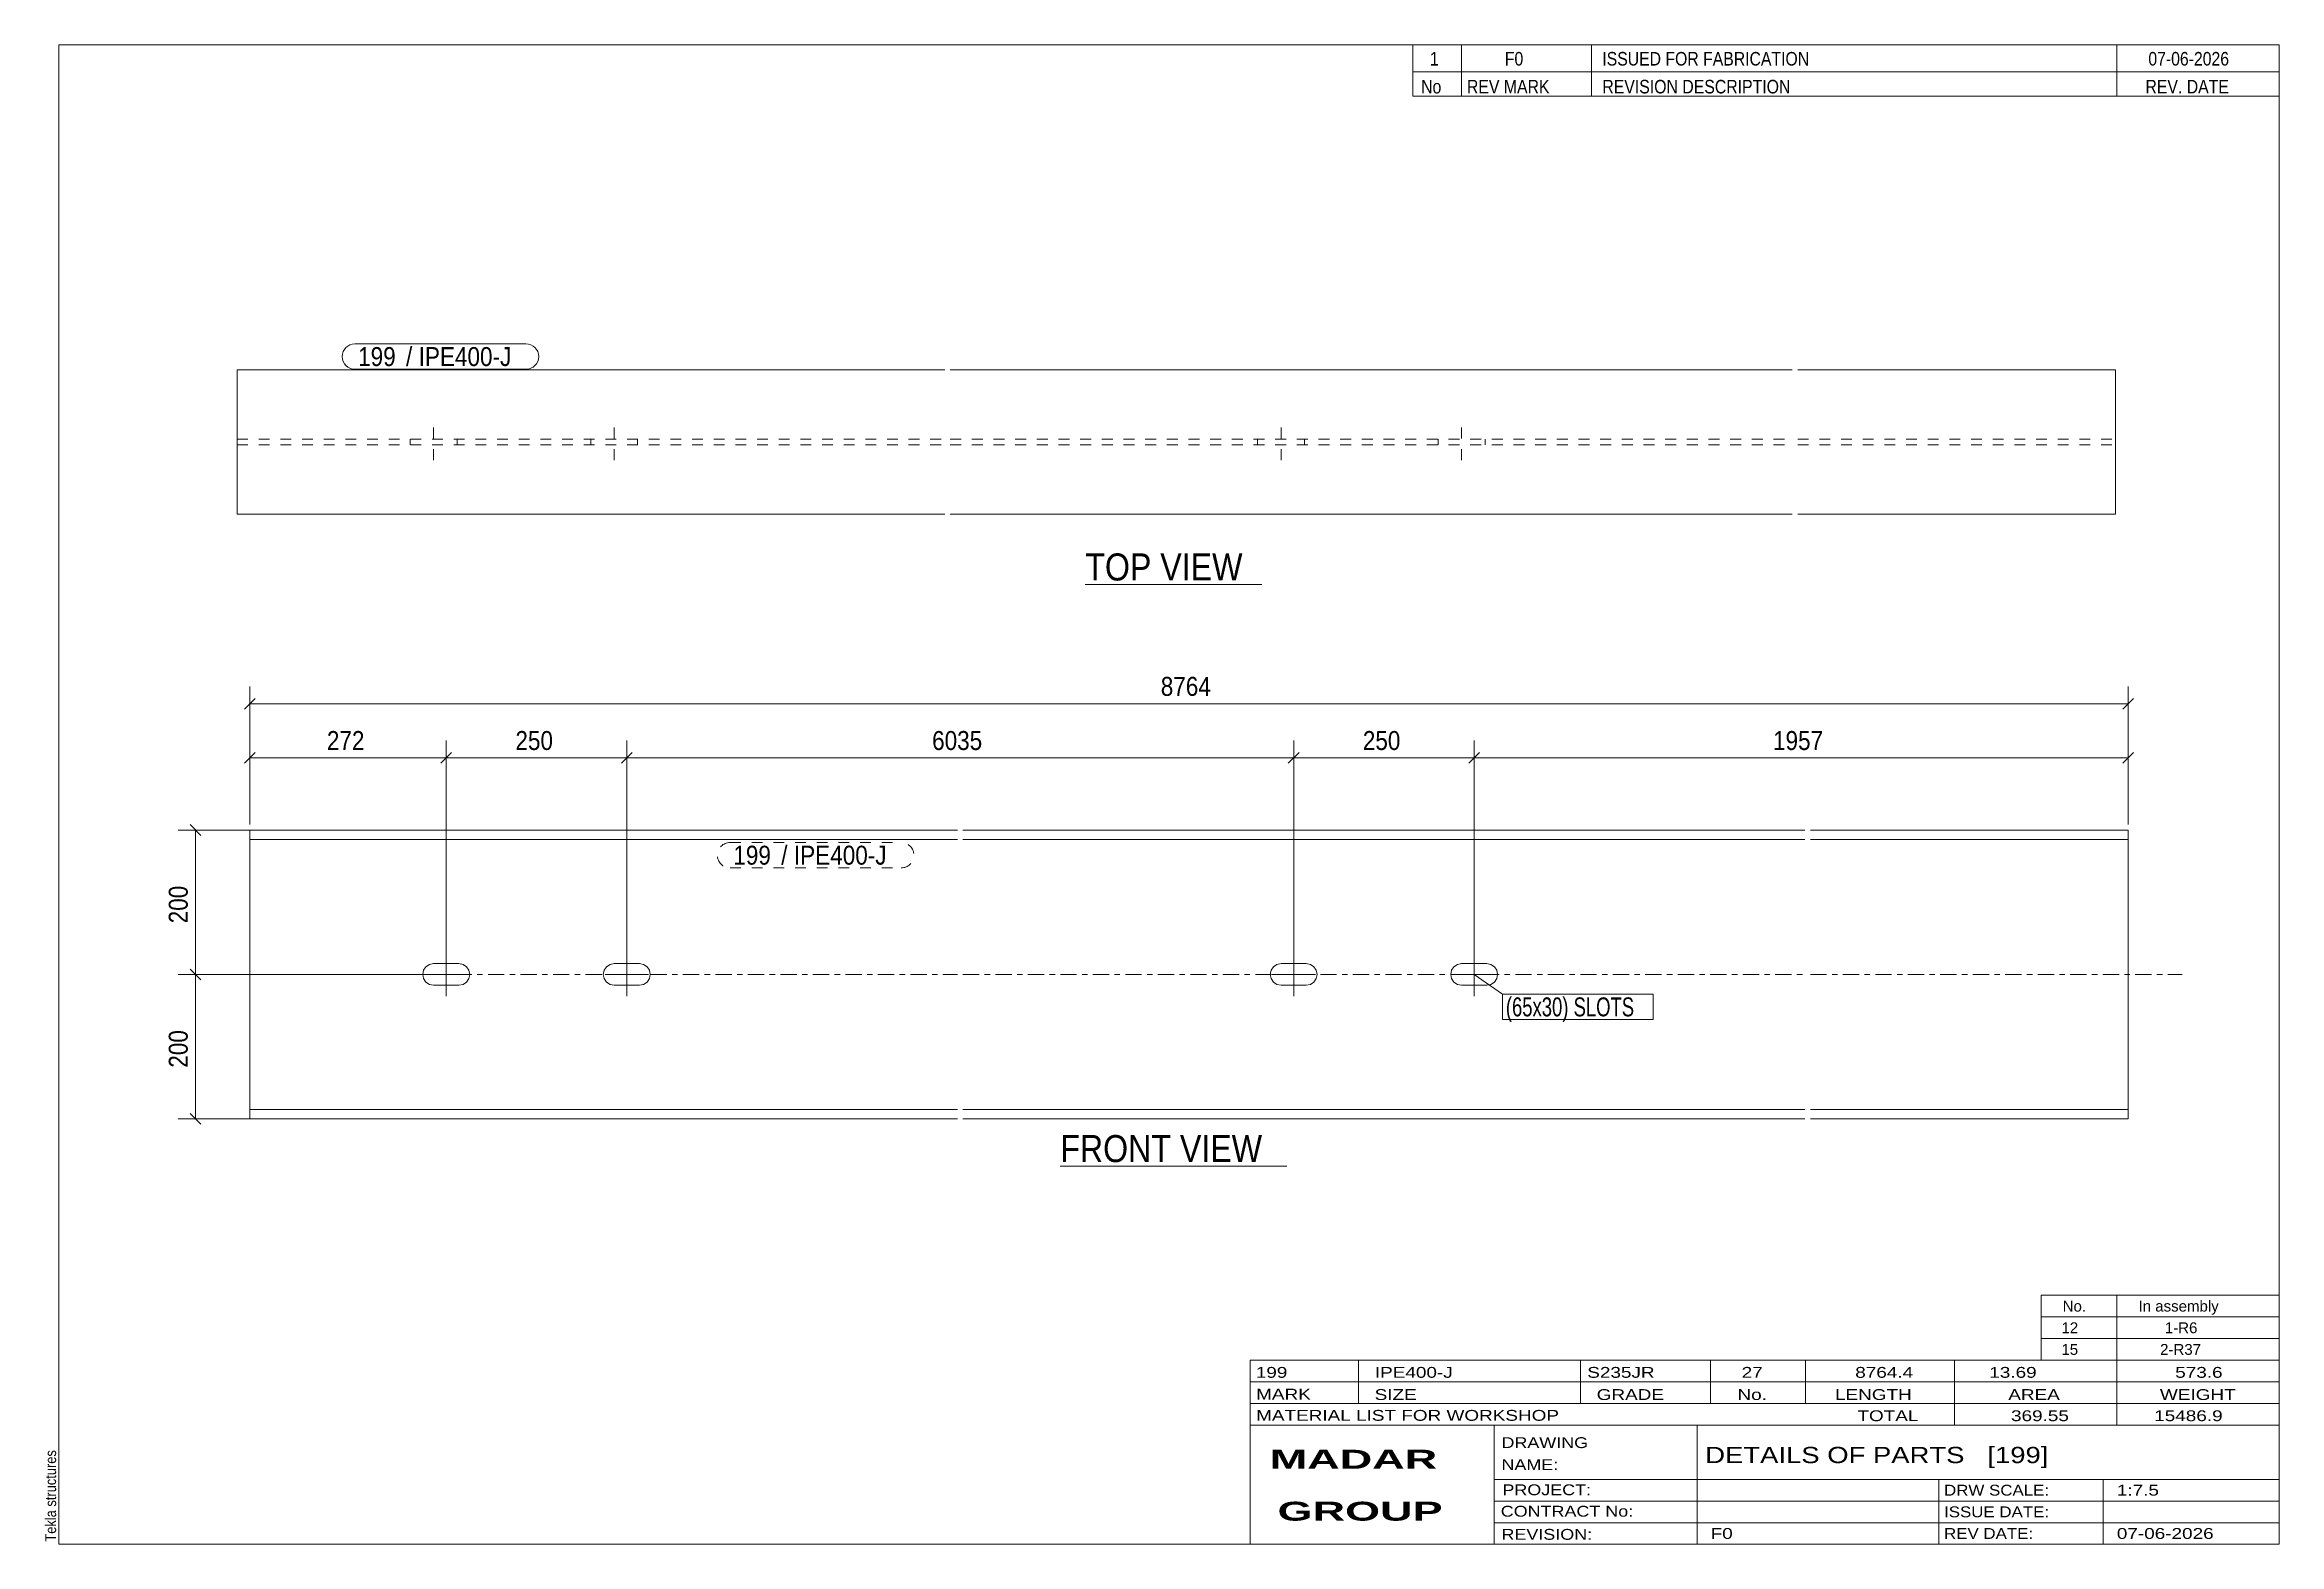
# Model space of a CAD drawing. Header units: millimetres. Extents: x 2 to 415, y 5 to 282.
import ezdxf

# ---------------------------------------------------------------- set-up
doc = ezdxf.new("R2010")
doc.units = ezdxf.units.MM
for name, pattern in [('XKITLINE00', [0]), ('XKITLINE02', [4, 2, -2]), ('XKITLINE03', [6, 3, -1, 1, -1])]:
    doc.linetypes.add(name, pattern=pattern)
for name, color, linetype, lineweight in [('Bolt', 3, 'Continuous', 0), ('BoltMark', 7, 'Continuous', 0), ('Dimensions', 7, 'Continuous', 0), ('DrawingSheet', 5, 'Continuous', 0), ('OtherObjectType', 7, 'Continuous', 0), ('Part', 2, 'Continuous', 0), ('PartMark', 7, 'Continuous', 0)]:
    doc.layers.add(name, color=color, linetype=linetype, lineweight=lineweight)
doc.styles.add('ARIAL', font='ARIAL.TTF')
doc.styles.add('ARIAL_BOLD', font='ARIALBD.TTF')
doc.styles.add('ARIAL_NARROW', font='ARIALN.TTF')

# ---------------------------------------------------------------- blocks, each defined once
blk = doc.blocks.new('*A1')
at = {"layer": 'Bolt', "color": 3, "linetype": 'XKITLINE00', "lineweight": 0}
for p, q in [((72.36, 111.04), (72.79, 111.69)), ((72.79, 111.69), (73.44, 112.12)), ((73.44, 112.12), (74.21, 112.27)), ((74.21, 112.27), (78.87, 112.27)), ((76.54, 114.27), (76.54, 106.27)), ((78.87, 112.27), (79.64, 112.12)), ((79.64, 112.12), (80.29, 111.69)), ((80.29, 111.69), (80.72, 111.04)), ((105.69, 111.04), (106.13, 111.69)), ((106.13, 111.69), (106.78, 112.12)), ((106.78, 112.12), (107.54, 112.27)), ((107.54, 112.27), (112.21, 112.27)), ((109.87, 114.27), (109.87, 106.27)), ((112.21, 112.27), (112.97, 112.12)), ((112.97, 112.12), (113.62, 111.69)), ((113.62, 111.69), (114.06, 111.04)), ((228.83, 111.04), (229.26, 111.69)), ((229.26, 111.69), (229.91, 112.12)), ((229.91, 112.12), (230.67, 112.27)), ((230.67, 112.27), (235.34, 112.27)), ((233.01, 114.27), (233.01, 106.27)), ((235.34, 112.27), (236.11, 112.12)), ((236.11, 112.12), (236.76, 111.69)), ((236.76, 111.69), (237.19, 111.04)), ((262.16, 111.04), (262.59, 111.69)), ((262.59, 111.69), (263.24, 112.12)), ((263.24, 112.12), (264.01, 112.27)), ((264.01, 112.27), (268.67, 112.27)), ((266.34, 114.27), (266.34, 106.27)), ((268.67, 112.27), (269.44, 112.12)), ((269.44, 112.12), (270.09, 111.69)), ((270.09, 111.69), (270.52, 111.04)), ((72.21, 110.27), (72.36, 111.04)), ((72.36, 109.51), (72.21, 110.27)), ((72.21, 110.27), (72.21, 110.27)), ((72.79, 108.86), (72.36, 109.51)), ((80.54, 110.27), (72.54, 110.27)), ((73.44, 108.42), (72.79, 108.86)), ((74.21, 108.27), (73.44, 108.42)), ((78.87, 108.27), (74.21, 108.27)), ((79.64, 108.42), (78.87, 108.27)), ((80.29, 108.86), (79.64, 108.42)), ((80.72, 109.51), (80.29, 108.86)), ((80.72, 111.04), (80.87, 110.27)), ((80.87, 110.27), (80.72, 109.51)), ((80.87, 110.27), (80.87, 110.27)), ((105.54, 110.27), (105.69, 111.04)), ((105.69, 109.51), (105.54, 110.27)), ((105.54, 110.27), (105.54, 110.27)), ((106.13, 108.86), (105.69, 109.51)), ((113.87, 110.27), (105.87, 110.27)), ((106.78, 108.42), (106.13, 108.86)), ((107.54, 108.27), (106.78, 108.42)), ((112.21, 108.27), (107.54, 108.27)), ((112.97, 108.42), (112.21, 108.27)), ((113.62, 108.86), (112.97, 108.42)), ((114.06, 109.51), (113.62, 108.86)), ((114.06, 111.04), (114.21, 110.27)), ((114.21, 110.27), (114.06, 109.51)), ((114.21, 110.27), (114.21, 110.27)), ((228.67, 110.27), (228.83, 111.04)), ((228.83, 109.51), (228.67, 110.27)), ((228.67, 110.27), (228.67, 110.27)), ((229.26, 108.86), (228.83, 109.51)), ((237.01, 110.27), (229.01, 110.27)), ((229.91, 108.42), (229.26, 108.86)), ((230.67, 108.27), (229.91, 108.42)), ((235.34, 108.27), (230.67, 108.27)), ((236.11, 108.42), (235.34, 108.27)), ((236.76, 108.86), (236.11, 108.42)), ((237.19, 109.51), (236.76, 108.86)), ((237.19, 111.04), (237.34, 110.27)), ((237.34, 110.27), (237.19, 109.51)), ((237.34, 110.27), (237.34, 110.27)), ((262.01, 110.27), (262.16, 111.04)), ((262.16, 109.51), (262.01, 110.27)), ((262.01, 110.27), (262.01, 110.27)), ((262.59, 108.86), (262.16, 109.51)), ((270.34, 110.27), (262.34, 110.27)), ((263.24, 108.42), (262.59, 108.86)), ((264.01, 108.27), (263.24, 108.42)), ((268.67, 108.27), (264.01, 108.27)), ((269.44, 108.42), (268.67, 108.27)), ((270.09, 108.86), (269.44, 108.42)), ((270.52, 109.51), (270.09, 108.86)), ((270.52, 111.04), (270.67, 110.27)), ((270.67, 110.27), (270.52, 109.51)), ((270.67, 110.27), (270.67, 110.27))]:
    blk.add_line(p, q, dxfattribs=at)
blk = doc.blocks.new('*A2')
at = {"layer": 'Part', "color": 2, "linetype": 'XKITLINE00', "lineweight": 0}
for p, q in [((40.25, 136.94), (40.25, 83.6)), ((170.94, 136.94), (40.25, 136.94)), ((327.41, 136.94), (171.94, 136.94)), ((387.07, 136.94), (328.41, 136.94)), ((387.07, 136.94), (387.07, 133.47)), ((170.94, 135.2), (40.25, 135.2)), ((327.41, 135.2), (171.94, 135.2)), ((387.07, 135.2), (328.41, 135.2)), ((387.07, 133.47), (387.07, 87.07)), ((387.07, 87.07), (387.07, 85.34)), ((170.94, 85.34), (40.25, 85.34)), ((170.94, 83.6), (40.25, 83.6)), ((327.41, 85.34), (171.94, 85.34)), ((327.41, 83.6), (171.94, 83.6)), ((387.07, 85.34), (328.41, 85.34)), ((387.07, 83.6), (328.41, 83.6)), ((387.07, 85.34), (387.07, 83.6))]:
    blk.add_line(p, q, dxfattribs=at)
at = {"layer": 'Part', "color": 7, "linetype": 'XKITLINE03', "lineweight": 0}
for p, q in [((30.25, 110.27), (170.94, 110.27)), ((171.94, 110.27), (327.41, 110.27)), ((328.41, 110.27), (397.07, 110.27))]:
    blk.add_line(p, q, dxfattribs=at)
at = {"layer": 'Part', "color": 7, "linetype": 'XKITLINE02', "lineweight": 0}
for p, q in [((387.07, 85.47), (387.07, 86.41)), ((387.07, 85.34), (387.07, 85.47))]:
    blk.add_line(p, q, dxfattribs=at)
blk = doc.blocks.new('*A3')
at = {"layer": 'Bolt', "color": 3, "linetype": 'XKITLINE02', "lineweight": 0}
for p, q in [((74.21, 205.27), (74.21, 211.94)), ((107.55, 205.27), (107.55, 211.94)), ((230.68, 205.27), (230.68, 211.94)), ((264.01, 205.27), (264.01, 211.94)), ((69.88, 209.14), (69.88, 208.07)), ((78.55, 209.14), (78.55, 208.07)), ((103.21, 209.14), (103.21, 208.07)), ((111.88, 209.14), (111.88, 208.07)), ((226.35, 209.14), (226.35, 208.07)), ((235.01, 209.14), (235.01, 208.07)), ((259.68, 209.14), (259.68, 208.07)), ((268.35, 209.14), (268.35, 208.07))]:
    blk.add_line(p, q, dxfattribs=at)
blk = doc.blocks.new('*A4')
at = {"layer": 'Part', "color": 2, "linetype": 'XKITLINE00', "lineweight": 0}
for p, q in [((37.92, 221.94), (168.61, 221.94)), ((37.92, 195.27), (37.92, 221.94)), ((169.61, 221.94), (325.08, 221.94)), ((326.08, 221.94), (384.75, 221.94)), ((384.75, 221.94), (384.75, 195.27)), ((168.61, 195.27), (37.92, 195.27)), ((325.08, 195.27), (169.61, 195.27)), ((384.75, 195.27), (326.08, 195.27))]:
    blk.add_line(p, q, dxfattribs=at)
at = {"layer": 'Part', "color": 7, "linetype": 'XKITLINE02', "lineweight": 0}
for p, q in [((37.92, 209.14), (168.61, 209.14)), ((37.92, 208.07), (168.61, 208.07)), ((169.61, 209.14), (325.08, 209.14)), ((169.61, 208.07), (325.08, 208.07)), ((326.08, 209.14), (384.75, 209.14)), ((326.08, 208.07), (384.75, 208.07))]:
    blk.add_line(p, q, dxfattribs=at)
blk = doc.blocks.new('*A5')
at = {"layer": 'DrawingSheet', "color": 5, "linetype": 'XKITLINE00', "lineweight": 0}
for p, q in [((415, 282), (5, 282)), ((5, 282), (5, 5)), ((415, 5), (415, 282)), ((5, 5), (415, 5))]:
    blk.add_line(p, q, dxfattribs=at)
at = {"layer": 'DrawingSheet', "color": 5, "style": 'ARIAL', "width": 0.85}
blk.add_text('Tekla structures', height=2, rotation=90, dxfattribs=at).set_placement((4.5, 5.5))
blk = doc.blocks.new('*A6')
at = {"layer": 'OtherObjectType', "color": 7, "linetype": 'XKITLINE00', "lineweight": 0}
for p, q in [((371, 51), (415, 51)), ((371, 47), (371, 51)), ((385, 47), (385, 51)), ((415, 47), (415, 51)), ((371, 47), (415, 47)), ((371, 43), (371, 47)), ((385, 43), (385, 47)), ((415, 43), (415, 47)), ((371, 43), (415, 43)), ((371, 39), (371, 43)), ((385, 39), (385, 43)), ((415, 39), (415, 43)), ((371, 39), (415, 39))]:
    blk.add_line(p, q, dxfattribs=at)
at = {"layer": 'OtherObjectType', "color": 7, "style": 'ARIAL_NARROW', "width": 1.211571}
for s, p in [('No.', (375, 48)), ('In assembly', (389, 48)), ('12', (374.77, 44)), ('1-R6', (393.86, 44)), ('15', (374.77, 40)), ('2-R37', (392.99, 40))]:
    blk.add_text(s, height=2, dxfattribs=at).set_placement(p)
blk = doc.blocks.new('*A7')
at = {"layer": 'OtherObjectType', "color": 7, "linetype": 'XKITLINE00', "lineweight": 0}
for p, q in [((255, 282), (415, 282)), ((415, 282), (255, 282)), ((255, 282), (255, 277)), ((264, 282), (264, 277)), ((288, 282), (288, 277)), ((385, 282), (385, 277)), ((415, 282), (415, 277)), ((255, 277), (415, 277)), ((255, 277), (255, 272.5)), ((255, 277), (415, 277)), ((264, 277), (264, 272.5)), ((288, 277), (288, 272.5)), ((385, 277), (385, 272.5)), ((415, 277), (415, 272.5)), ((415, 272.5), (255, 272.5))]:
    blk.add_line(p, q, dxfattribs=at)
at = {"layer": 'OtherObjectType', "color": 7, "style": 'ARIAL_NARROW'}
for s, width, p in [('1', 1.017001, (258.16, 278.15)), ('F0', 1.017001, (272, 278.15)), ('ISSUED FOR FABRICATION', 1.017001, (290, 278.15)), ('07-06-2026', 1.017001, (390.82, 278.15)), ('No', 1.02, (256.54, 273)), ('REV MARK', 1.02, (265, 273)), ('REVISION DESCRIPTION', 1.02, (290, 273)), ('REV. DATE', 1.02, (390.28, 273))]:
    blk.add_text(s, height=2.5, dxfattribs=dict(at, width=width)).set_placement(p)
blk = doc.blocks.new('*A8')
at = {"layer": 'OtherObjectType', "color": 7, "linetype": 'XKITLINE00', "lineweight": 0}
for p, q in [((225, 39), (415, 39)), ((225, 39), (225, 35)), ((225, 39), (415, 39)), ((245, 35), (245, 39)), ((286, 35), (286, 39)), ((310, 35), (310, 39)), ((327.5, 35), (327.5, 39)), ((355, 35), (355, 39)), ((385, 35), (385, 39)), ((415, 35), (415, 39)), ((225, 35), (415, 35)), ((225, 35), (225, 5)), ((225, 35), (415, 35)), ((245, 31), (245, 35)), ((286, 31), (286, 35)), ((310, 31), (310, 35)), ((327.5, 31), (327.5, 35)), ((355, 31), (355, 35)), ((385, 31), (385, 35)), ((415, 31), (415, 35)), ((225, 31), (415, 31)), ((355, 27), (355, 31)), ((385, 27), (385, 31)), ((415, 27), (415, 31)), ((225, 27), (415, 27)), ((270, 21), (270, 27)), ((307.5, 17), (307.5, 27)), ((415, 21), (415, 27)), ((270, 21), (270, 5)), ((415, 17), (415, 21)), ((270, 17), (415, 17)), ((307.5, 5), (307.5, 17)), ((352.16, 13), (352.16, 17)), ((382.5, 5), (382.5, 17)), ((415, 13), (415, 17)), ((270, 13), (415, 13)), ((352.16, 5), (352.16, 13)), ((415, 9), (415, 13)), ((270, 9), (415, 9)), ((415, 5), (415, 9)), ((225, 5), (415, 5)), ((262.5, 5), (415, 5))]:
    blk.add_line(p, q, dxfattribs=at)
at = {"layer": 'OtherObjectType', "color": 7, "style": 'ARIAL_NARROW'}
for s, height, width, p in [('199', 2, 1.525501, (226.01, 35.76)), ('IPE400-J', 2, 1.525501, (248, 35.76)), ('S235JR', 2, 1.525501, (287.22, 35.76)), ('27', 2, 1.525501, (315.73, 35.76)), ('8764.4', 2, 1.525501, (336.7, 35.76)), ('13.69', 2, 1.525501, (361.45, 35.76)), ('573.6', 2, 1.525501, (395.78, 35.76)), ('MARK', 2, 1.525501, (226.08, 31.73)), ('SIZE', 2, 1.525501, (247.96, 31.66)), ('GRADE', 2, 1.525501, (288.96, 31.66)), ('No.', 2, 1.525501, (314.96, 31.66)), ('LENGTH', 2, 1.525501, (332.96, 31.66)), ('AREA', 2, 1.525501, (364.96, 31.66)), ('WEIGHT', 2, 1.525501, (392.96, 31.66)), ('MATERIAL LIST FOR WORKSHOP', 2, 1.525501, (226.08, 27.82)), ('TOTAL', 2, 1.525501, (337.1, 27.75)), ('369.55', 2, 1.525501, (365.46, 27.75)), ('15486.9', 2, 1.525501, (391.9, 27.75)), ('DRAWING', 2, 1.445, (271.38, 22.78)), ('NAME:', 2, 1.445, (271.38, 18.72)), ('DETAILS OF PARTS   [199]', 3, 1.474651, (309, 20)), ('PROJECT:', 2, 1.445, (271.55, 14.07)), ('DRW SCALE:', 2, 1.36, (353.1, 14)), ('1:7.5', 2, 1.525501, (385, 14)), ('CONTRACT No:', 2, 1.445, (271.25, 10.11)), ('ISSUE DATE:', 2, 1.36, (353.1, 10)), ('REVISION:', 2, 1.445, (271.38, 5.84)), ('F0', 2, 1.525501, (310, 6)), ('REV DATE:', 2, 1.36, (353.1, 6)), ('07-06-2026', 2, 1.525501, (385, 6))]:
    blk.add_text(s, height=height, dxfattribs=dict(at, width=width)).set_placement(p)
at = {"layer": 'OtherObjectType', "color": 1, "style": 'ARIAL_BOLD', "width": 1.7}
for s, p in [('MADAR ', (228.58, 18.97)), ('GROUP', (230.03, 9.37))]:
    blk.add_text(s, height=3.5, dxfattribs=at).set_placement(p)
blk = doc.blocks.new('*A9')
at = {"layer": 'Dimensions', "color": 7, "linetype": 'XKITLINE00', "lineweight": 0}
for p, q in [((75.54, 110.27), (27.05, 110.27)), ((29.26, 111.26), (31.24, 109.28)), ((30.25, 83.6), (30.25, 110.27)), ((75.54, 83.6), (27.05, 83.6)), ((29.26, 84.59), (31.24, 82.61))]:
    blk.add_line(p, q, dxfattribs=at)
at = {"layer": 'Dimensions', "color": 3}
for p in [(30.25, 110.27), (30.25, 83.6)]:
    blk.add_point(p, dxfattribs=at)
at = {"layer": 'Dimensions', "color": 3, "style": 'ARIAL', "width": 0.85}
blk.add_text('200', height=3.5, rotation=90.0002, dxfattribs=at).set_placement((28.8, 93.04))
blk = doc.blocks.new('*A10')
at = {"layer": 'Dimensions', "color": 7, "linetype": 'XKITLINE00', "lineweight": 0}
for p, q in [((75.54, 136.94), (27.05, 136.94)), ((29.26, 137.93), (31.24, 135.95)), ((30.25, 110.27), (30.25, 136.94)), ((75.54, 110.27), (27.05, 110.27)), ((29.26, 111.26), (31.24, 109.28))]:
    blk.add_line(p, q, dxfattribs=at)
at = {"layer": 'Dimensions', "color": 3}
for p in [(30.25, 136.94), (30.25, 110.27)]:
    blk.add_point(p, dxfattribs=at)
at = {"layer": 'Dimensions', "color": 3, "style": 'ARIAL', "width": 0.85}
blk.add_text('200', height=3.5, rotation=90.0002, dxfattribs=at).set_placement((28.8, 119.71))
blk = doc.blocks.new('*A11')
at = {"layer": 'Dimensions', "color": 7, "linetype": 'XKITLINE00', "lineweight": 0}
for p, q in [((41.24, 161.26), (39.26, 159.28)), ((40.25, 137.94), (40.25, 163.47)), ((388.06, 161.26), (386.08, 159.28)), ((387.07, 137.94), (387.07, 163.47)), ((40.25, 160.27), (387.07, 160.27))]:
    blk.add_line(p, q, dxfattribs=at)
at = {"layer": 'Dimensions', "color": 3}
for p in [(40.25, 160.27), (387.07, 160.27)]:
    blk.add_point(p, dxfattribs=at)
at = {"layer": 'Dimensions', "color": 3, "style": 'ARIAL', "width": 0.85}
blk.add_text('8764', height=3.5, dxfattribs=at).set_placement((208.47, 161.72))
blk = doc.blocks.new('*A12')
at = {"layer": 'Dimensions', "color": 7, "linetype": 'XKITLINE00', "lineweight": 0}
for p, q in [((40.25, 137.94), (40.25, 153.47)), ((76.54, 111.27), (76.54, 153.47)), ((41.24, 151.26), (39.26, 149.28)), ((40.25, 150.27), (76.54, 150.27)), ((77.53, 151.26), (75.55, 149.28))]:
    blk.add_line(p, q, dxfattribs=at)
at = {"layer": 'Dimensions', "color": 3}
for p in [(40.25, 150.27), (76.54, 150.27)]:
    blk.add_point(p, dxfattribs=at)
at = {"layer": 'Dimensions', "color": 3, "style": 'ARIAL', "width": 0.85}
blk.add_text('272', height=3.5, dxfattribs=at).set_placement((54.5, 151.72))
blk = doc.blocks.new('*A13')
at = {"layer": 'Dimensions', "color": 7, "linetype": 'XKITLINE00', "lineweight": 0}
for p, q in [((76.54, 111.27), (76.54, 153.47)), ((109.87, 111.27), (109.87, 153.47)), ((77.53, 151.26), (75.55, 149.28)), ((76.54, 150.27), (109.87, 150.27)), ((110.86, 151.26), (108.88, 149.28))]:
    blk.add_line(p, q, dxfattribs=at)
at = {"layer": 'Dimensions', "color": 3}
for p in [(76.54, 150.27), (109.87, 150.27)]:
    blk.add_point(p, dxfattribs=at)
at = {"layer": 'Dimensions', "color": 3, "style": 'ARIAL', "width": 0.85}
blk.add_text('250', height=3.5, dxfattribs=at).set_placement((89.31, 151.72))
blk = doc.blocks.new('*A14')
at = {"layer": 'Dimensions', "color": 7, "linetype": 'XKITLINE00', "lineweight": 0}
for p, q in [((109.87, 111.27), (109.87, 153.47)), ((233.01, 111.27), (233.01, 153.47)), ((110.86, 151.26), (108.88, 149.28)), ((109.87, 150.27), (233.01, 150.27)), ((234, 151.26), (232.02, 149.28))]:
    blk.add_line(p, q, dxfattribs=at)
at = {"layer": 'Dimensions', "color": 3}
for p in [(109.87, 150.27), (233.01, 150.27)]:
    blk.add_point(p, dxfattribs=at)
at = {"layer": 'Dimensions', "color": 3, "style": 'ARIAL', "width": 0.85}
blk.add_text('6035', height=3.5, dxfattribs=at).set_placement((166.25, 151.72))
blk = doc.blocks.new('*A15')
at = {"layer": 'Dimensions', "color": 7, "linetype": 'XKITLINE00', "lineweight": 0}
for p, q in [((233.01, 111.27), (233.01, 153.47)), ((266.34, 111.27), (266.34, 153.47)), ((234, 151.26), (232.02, 149.28)), ((233.01, 150.27), (266.34, 150.27)), ((267.33, 151.26), (265.35, 149.28))]:
    blk.add_line(p, q, dxfattribs=at)
at = {"layer": 'Dimensions', "color": 3}
for p in [(233.01, 150.27), (266.34, 150.27)]:
    blk.add_point(p, dxfattribs=at)
at = {"layer": 'Dimensions', "color": 3, "style": 'ARIAL', "width": 0.85}
blk.add_text('250', height=3.5, dxfattribs=at).set_placement((245.78, 151.72))
blk = doc.blocks.new('*A16')
at = {"layer": 'Dimensions', "color": 7, "linetype": 'XKITLINE00', "lineweight": 0}
for p, q in [((266.34, 111.27), (266.34, 153.47)), ((387.07, 137.94), (387.07, 153.47)), ((267.33, 151.26), (265.35, 149.28)), ((266.34, 150.27), (387.07, 150.27)), ((388.06, 151.26), (386.08, 149.28))]:
    blk.add_line(p, q, dxfattribs=at)
at = {"layer": 'Dimensions', "color": 3}
for p in [(266.34, 150.27), (387.07, 150.27)]:
    blk.add_point(p, dxfattribs=at)
at = {"layer": 'Dimensions', "color": 3, "style": 'ARIAL', "width": 0.85}
blk.add_text('1957', height=3.5, dxfattribs=at).set_placement((321.52, 151.72))
blk = doc.blocks.new('*A17')
at = {"layer": 'BoltMark', "color": 7, "linetype": 'XKITLINE00', "lineweight": 0}
for p, q in [((266.34, 110.27), (271.59, 106.62)), ((271.59, 106.62), (299.37, 106.62)), ((271.59, 101.92), (271.59, 106.62)), ((299.37, 101.92), (299.37, 106.62)), ((271.59, 101.92), (299.37, 101.92))]:
    blk.add_line(p, q, dxfattribs=at)
at = {"layer": 'BoltMark', "color": 3, "style": 'ARIAL_NARROW', "width": 0.85}
blk.add_text('(65x30) SLOTS', height=3.5, dxfattribs=at).set_placement((272.19, 102.52))
blk = doc.blocks.new('*A18')
at = {"layer": 'PartMark', "color": 7, "linetype": 'XKITLINE02', "lineweight": 0}
for p, q in [((128.95, 134.64), (160.54, 134.64)), ((128.95, 129.94), (160.54, 129.94))]:
    blk.add_line(p, q, dxfattribs=at)
for centre, start, end in [((128.95, 132.29), 90, 270), ((160.54, 132.29), 270, 90)]:
    blk.add_arc(centre, 2.35, start, end, dxfattribs=at)
at = {"layer": 'PartMark', "color": 1, "style": 'ARIAL', "width": 0.85}
blk.add_text('199', height=3.5, dxfattribs=at).set_placement((129.55, 130.54))
at = {"layer": 'PartMark', "color": 3, "style": 'ARIAL', "width": 0.85}
for s, p in [('/', (138.39, 130.54)), ('IPE400-J', (140.74, 130.54))]:
    blk.add_text(s, height=3.5, dxfattribs=at).set_placement(p)
blk = doc.blocks.new('*A19')
at = {"layer": 'OtherObjectType', "color": 7, "linetype": 'XKITLINE00', "lineweight": 0}
blk.add_line((189.91, 74.85), (231.76, 74.85), dxfattribs=at)
at = {"layer": 'OtherObjectType', "color": 3, "style": 'ARIAL', "width": 0.85}
blk.add_text('FRONT VIEW', height=5, dxfattribs=at).set_placement((189.91, 75.6))
blk = doc.blocks.new('*A20')
at = {"layer": 'PartMark', "color": 7, "linetype": 'XKITLINE00', "lineweight": 0}
for p, q in [((59.67, 226.74), (91.26, 226.74)), ((59.67, 222.04), (91.26, 222.04))]:
    blk.add_line(p, q, dxfattribs=at)
for centre, start, end in [((59.67, 224.39), 90, 270), ((91.26, 224.39), 270, 90)]:
    blk.add_arc(centre, 2.35, start, end, dxfattribs=at)
at = {"layer": 'PartMark', "color": 1, "style": 'ARIAL', "width": 0.85}
blk.add_text('199', height=3.5, dxfattribs=at).set_placement((60.27, 222.64))
at = {"layer": 'PartMark', "color": 3, "style": 'ARIAL', "width": 0.85}
for s, p in [('/', (69.11, 222.64)), ('IPE400-J', (71.45, 222.64))]:
    blk.add_text(s, height=3.5, dxfattribs=at).set_placement(p)
blk = doc.blocks.new('*A21')
at = {"layer": 'OtherObjectType', "color": 7, "linetype": 'XKITLINE00', "lineweight": 0}
blk.add_line((194.53, 182.28), (227.13, 182.28), dxfattribs=at)
at = {"layer": 'OtherObjectType', "color": 3, "style": 'ARIAL', "width": 0.85}
blk.add_text('TOP VIEW', height=5, dxfattribs=at).set_placement((194.53, 183.03))

msp = doc.modelspace()

# ---------------------------------------------------------------- block references
at = {"lineweight": 0}
for name in ['*A5', '*A7', '*A20', '*A4', '*A3', '*A21', '*A11', '*A12', '*A13', '*A14', '*A15', '*A16', '*A10', '*A2', '*A18', '*A1', '*A9', '*A17', '*A19', '*A6', '*A8']:
    msp.add_blockref(name, (0, 0), dxfattribs=at)

doc.saveas('drawing.dxf')
